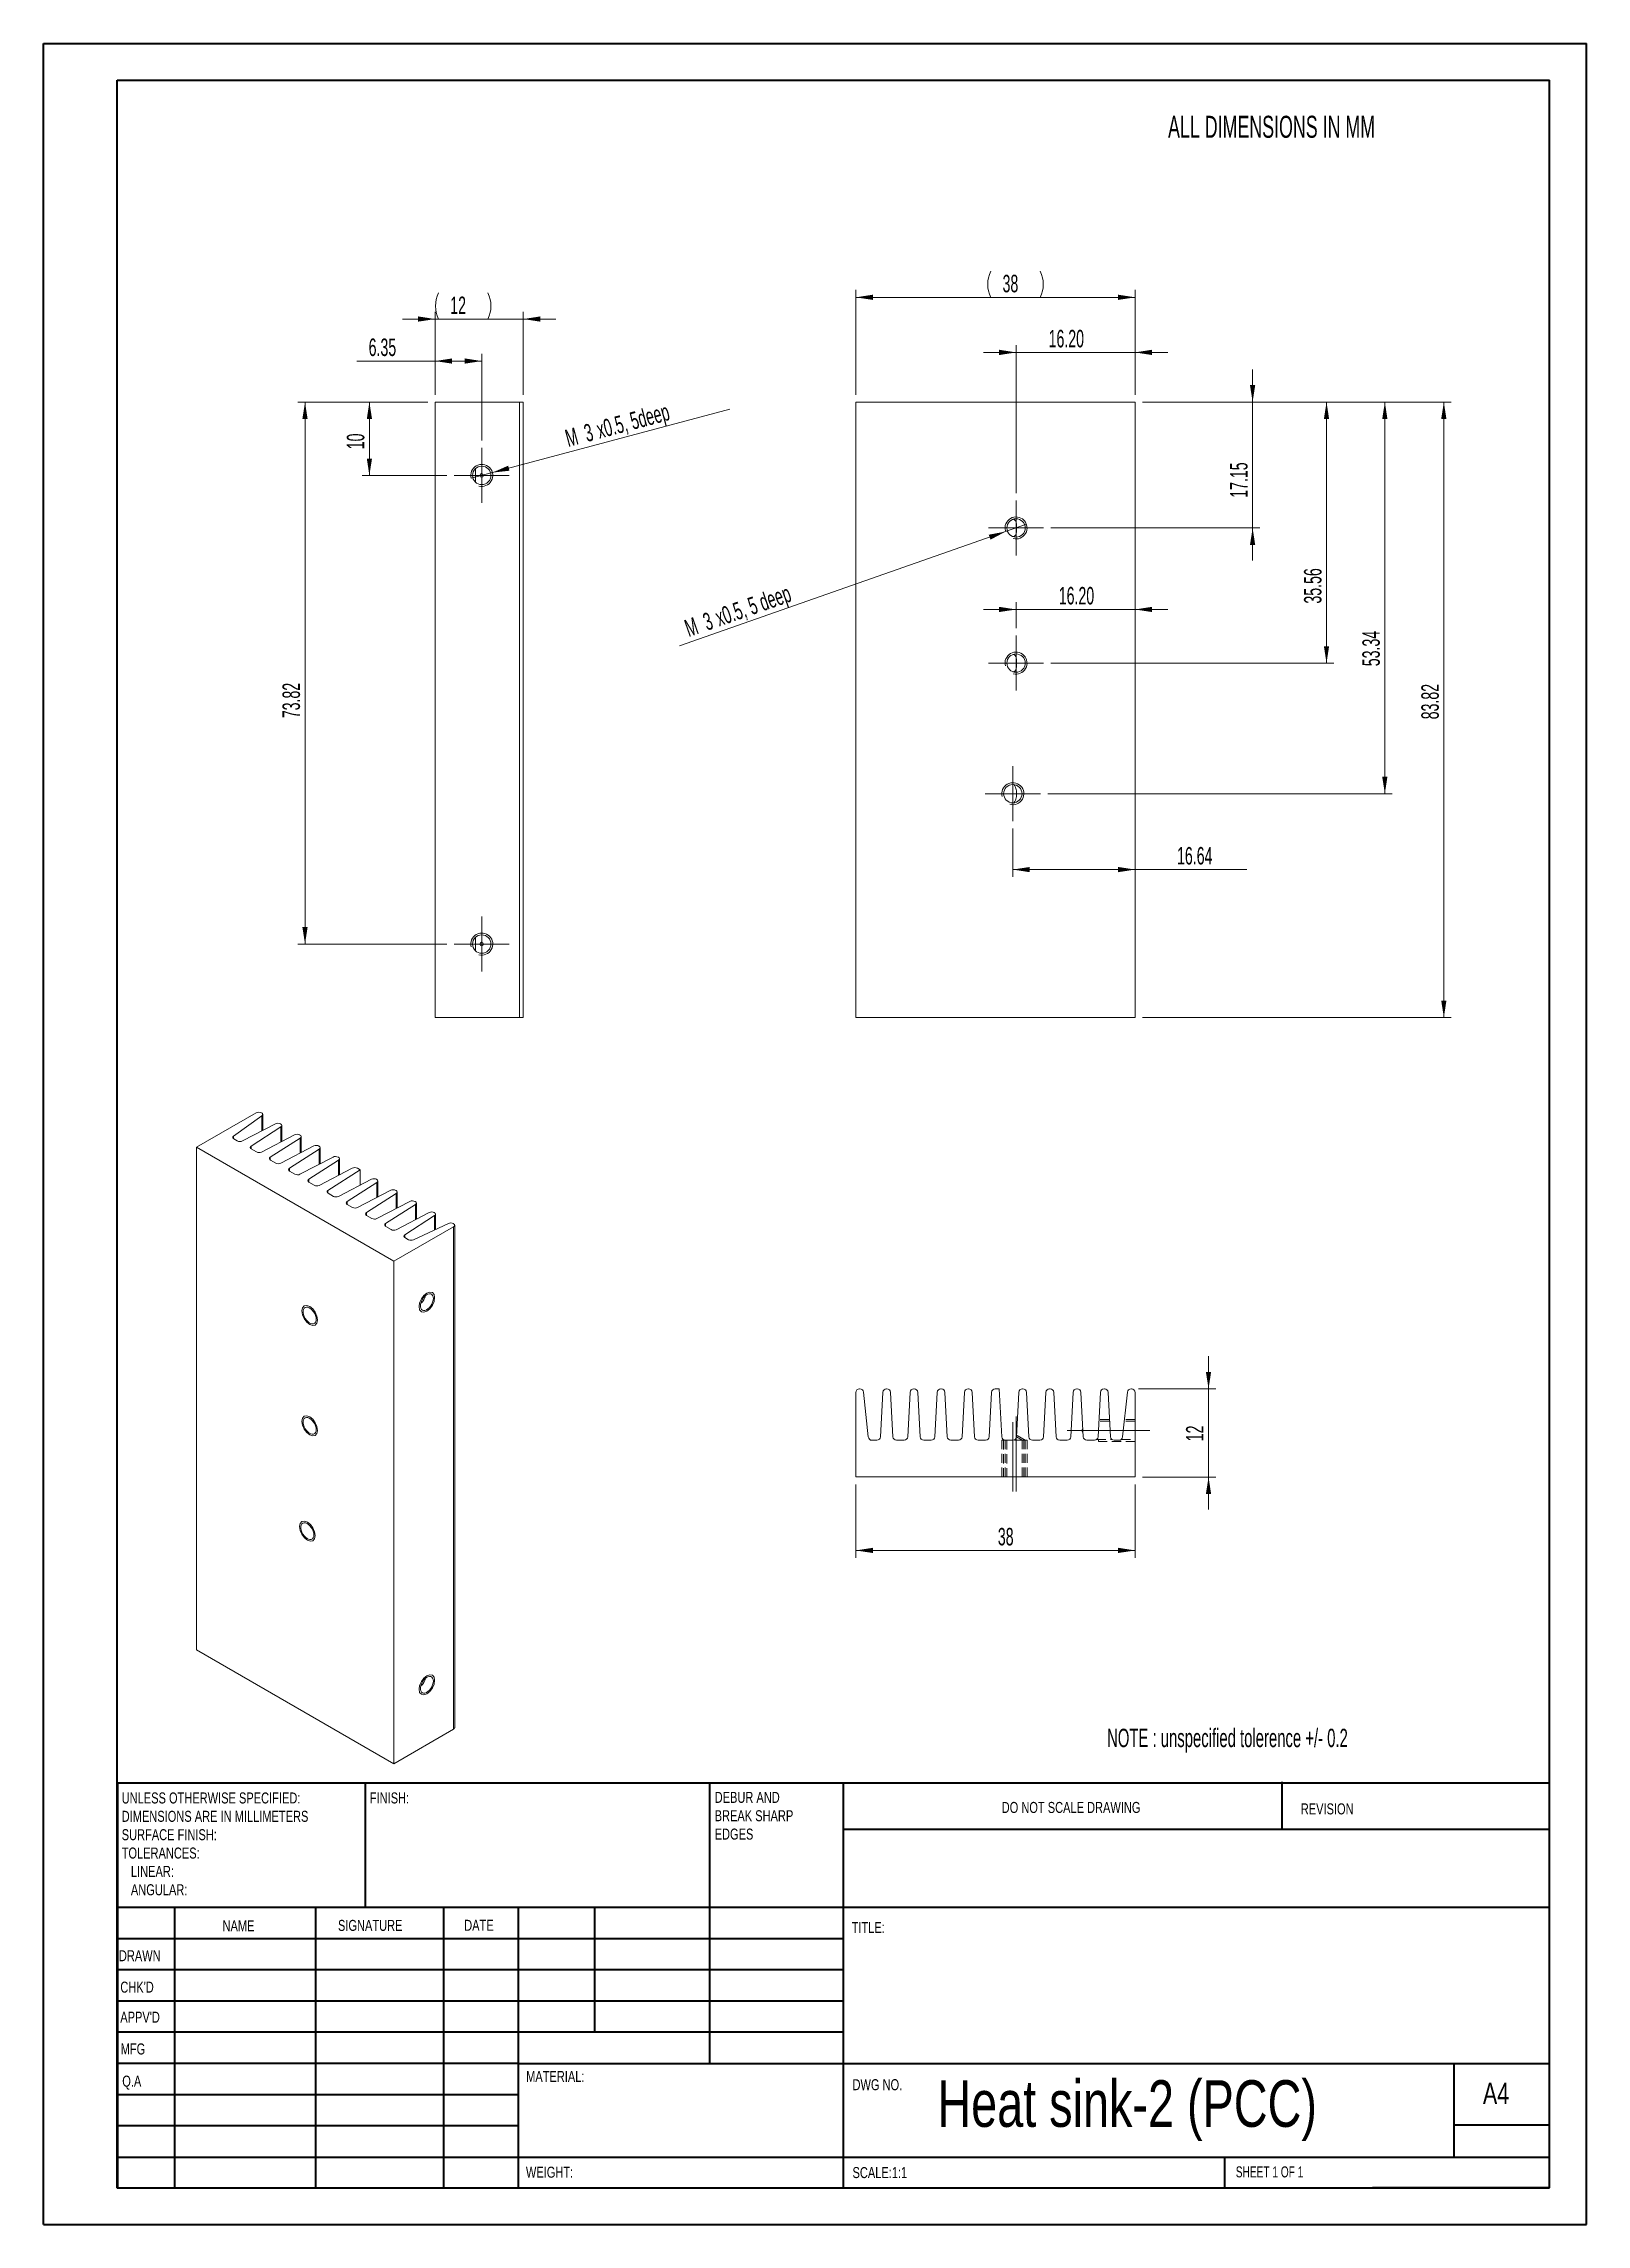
# Model space of a CAD drawing. Header units: millimetres. Extents: x 0 to 210, y 0 to 297.
import ezdxf

# ---------------------------------------------------------------- set-up
doc = ezdxf.new("R2010")
doc.units = ezdxf.units.MM
doc.linetypes.add('CENTERX2', pattern=[20.32, 12.7, -2.54, 2.54, -2.54])
doc.linetypes.add('HIDDEN', pattern=[1.905, 1.27, -0.635])
doc.styles.add('SLDTEXTSTYLE0', font='TXT', dxfattribs={"width": 0.605})
doc.styles.add('SLDTEXTSTYLE1', font='TXT', dxfattribs={"width": 0.75})
doc.styles.add('SLDTEXTSTYLE2', font='TXT', dxfattribs={"width": 0.6875})
doc.dimstyles.new('SLDDIMSTYLE0', dxfattribs={"dimtxt": 2.311487, "dimasz": 2.311487, "dimexe": 0, "dimexo": 0.0625, "dimgap": 0.577872, "dimtad": 2, "dimrnd": 1e-09, "dimzin": 12, "dimdsep": 46, "dimtxsty": 'SLDTEXTSTYLE0', "dimsah": 1, "dimcen": 0.09, "dimadec": 0, "dimazin": 0, "dimtfac": 1, "dimtofl": 0, "dimtmove": 0, "dimatfit": 3, "dimfxl": 1, "dimtolj": 1, "dimtzin": 12, "dimarcsym": 0})
doc.dimstyles.new('SLDDIMSTYLE1', dxfattribs={"dimtxt": 2.311487, "dimasz": 2.311487, "dimexe": 0, "dimexo": 0.0625, "dimgap": 0.577872, "dimtad": 2, "dimrnd": 1e-09, "dimzin": 12, "dimdsep": 46, "dimtxsty": 'SLDTEXTSTYLE0', "dimsah": 1, "dimcen": 0.09, "dimadec": 0, "dimazin": 0, "dimtfac": 1, "dimtofl": 0, "dimtmove": 0, "dimatfit": 3, "dimfxl": 1, "dimtolj": 1, "dimtzin": 12, "dimarcsym": 0})
doc.dimstyles.new('SLDDIMSTYLE2', dxfattribs={"dimtxt": 2.311487, "dimasz": 2.311487, "dimexe": 0, "dimexo": 0.0625, "dimgap": 0.577872, "dimtad": 2, "dimrnd": 1e-09, "dimzin": 12, "dimdsep": 46, "dimtxsty": 'SLDTEXTSTYLE0', "dimsah": 1, "dimcen": 0.09, "dimadec": 0, "dimazin": 0, "dimtfac": 1, "dimtmove": 0, "dimatfit": 3, "dimfxl": 1, "dimtolj": 1, "dimtzin": 12, "dimarcsym": 0})
doc.dimstyles.new('SLDDIMSTYLE3', dxfattribs={"dimtxt": 2.311487, "dimasz": 2.311487, "dimexe": 0, "dimexo": 0.0625, "dimgap": 0.577872, "dimtad": 2, "dimrnd": 1e-09, "dimzin": 4, "dimdsep": 46, "dimtxsty": 'SLDTEXTSTYLE0', "dimsah": 1, "dimcen": 0.09, "dimadec": 0, "dimazin": 0, "dimtfac": 1, "dimtofl": 0, "dimtmove": 0, "dimatfit": 3, "dimfxl": 1, "dimtolj": 1, "dimtzin": 12, "dimarcsym": 0})

# ---------------------------------------------------------------- blocks, each defined once
blk = doc.blocks.new('SW_NOTE_0')
at = {"color": 0, "linetype": 'Continuous', "lineweight": 0, "char_height": 1.5, "attachment_point": 1, "style": 'SLDTEXTSTYLE1'}
for s, insert in [('DEBUR AND ', (0, 1.93)), ('BREAK SHARP ', (0, -0.57)), ('EDGES', (0, -3.07))]:
    blk.add_mtext(s, dxfattribs=dict(at, insert=insert))
blk = doc.blocks.new('SW_NOTE_1')
at = {"color": 0, "linetype": 'Continuous', "lineweight": 0, "char_height": 1.5, "attachment_point": 1, "style": 'SLDTEXTSTYLE1'}
for s, insert in [('UNLESS OTHERWISE SPECIFIED:', (0, 1.93)), ('DIMENSIONS ARE IN MILLIMETERS', (0, -0.57)), ('TOLERANCES:', (0, -5.57)), ('SURFACE FINISH:', (0, -3.07)), ('   LINEAR:', (0, -8.07)), ('   ANGULAR:', (0, -10.57))]:
    blk.add_mtext(s, dxfattribs=dict(at, insert=insert))
blk = doc.blocks.new('*D3')
at = {"color": 7, "linetype": 'Continuous', "lineweight": 0}
for p, q in [((53.37, 259.7), (48.92, 259.7)), ((53.37, 249.4), (53.37, 260.7)), ((53.37, 259.7), (65.37, 259.7)), ((65.37, 249.4), (65.37, 260.7)), ((65.37, 259.7), (69.82, 259.7))]:
    blk.add_line(p, q, dxfattribs=at)
for centre, start, end in [((57.39, 261.48), 153.4349, 206.5651), ((57, 261.48), 333.4349, 26.5651)]:
    blk.add_arc(centre, 3.97, start, end, dxfattribs=at)
for points in [[(53.37, 259.7), (51.06, 260.06), (51.06, 259.35)], [(65.37, 259.7), (67.68, 259.35), (67.68, 260.06)]]:
    blk.add_solid(points, dxfattribs=at)
at = {"color": 7, "linetype": 'Continuous', "lineweight": 0, "insert": (55.43, 262.77), "char_height": 2.381, "attachment_point": 1, "style": 'SLDTEXTSTYLE0'}
blk.add_mtext('12', dxfattribs=at)
blk = doc.blocks.new('*D4')
at = {"color": 7, "linetype": 'Continuous', "lineweight": 0}
for p, q in [((52.37, 248.4), (43.42, 248.4)), ((44.42, 248.4), (44.42, 238.4)), ((54.97, 238.4), (43.42, 238.4))]:
    blk.add_line(p, q, dxfattribs=at)
for points in [[(44.42, 248.4), (44.07, 246.09), (44.78, 246.09)], [(44.42, 238.4), (44.78, 240.71), (44.07, 240.71)]]:
    blk.add_solid(points, dxfattribs=at)
at = {"color": 7, "linetype": 'Continuous', "lineweight": 0, "insert": (41.35, 241.97), "char_height": 2.381, "attachment_point": 1, "rotation": 90, "style": 'SLDTEXTSTYLE0'}
blk.add_mtext('10', dxfattribs=at)
blk = doc.blocks.new('*D5')
at = {"color": 7, "linetype": 'Continuous', "lineweight": 0}
for p, q in [((52.37, 248.4), (34.66, 248.4)), ((35.66, 248.4), (35.66, 174.58)), ((54.97, 174.58), (34.66, 174.58))]:
    blk.add_line(p, q, dxfattribs=at)
for points in [[(35.66, 248.4), (35.3, 246.09), (36.01, 246.09)], [(35.66, 174.58), (36.01, 176.89), (35.3, 176.89)]]:
    blk.add_solid(points, dxfattribs=at)
at = {"color": 7, "linetype": 'Continuous', "lineweight": 0, "insert": (32.59, 205.34), "char_height": 2.381, "attachment_point": 1, "rotation": 90, "style": 'SLDTEXTSTYLE0'}
blk.add_mtext('73.82', dxfattribs=at)
blk = doc.blocks.new('*D6')
at = {"color": 7, "linetype": 'Continuous', "lineweight": 0}
for p, q in [((53.37, 253.98), (42.73, 253.98)), ((53.37, 249.4), (53.37, 254.98)), ((53.37, 253.98), (59.72, 253.98)), ((59.72, 243.15), (59.72, 254.98))]:
    blk.add_line(p, q, dxfattribs=at)
for points in [[(53.37, 253.98), (55.68, 253.63), (55.68, 254.34)], [(59.72, 253.98), (57.41, 254.34), (57.41, 253.63)]]:
    blk.add_solid(points, dxfattribs=at)
at = {"color": 7, "linetype": 'Continuous', "lineweight": 0, "insert": (44.32, 257.05), "char_height": 2.381, "attachment_point": 1, "style": 'SLDTEXTSTYLE0'}
blk.add_mtext('6.35', dxfattribs=at)
blk = doc.blocks.new('*D7')
at = {"color": 7, "linetype": 'Continuous', "lineweight": 0}
for q in [(93.47, 247.45), (58.27, 238.02)]:
    blk.add_line((61.17, 238.79), q, dxfattribs=at)
blk.add_solid([(61.17, 238.79), (63.49, 239.05), (63.31, 239.73)], dxfattribs=at)
at = {"color": 7, "linetype": 'Continuous', "lineweight": 0, "attachment_point": 1, "rotation": 15, "style": 'SLDTEXTSTYLE0'}
for s, insert, char_height in [('x0.5, 5deep', (75.13, 245.7), 2.3813), ('M', (70.87, 244.56), 2.38), ('3', (73.43, 245.25), 2.38)]:
    blk.add_mtext(s, dxfattribs=dict(at, insert=insert, char_height=char_height))
blk = doc.blocks.new('SW_CENTERMARKSYMBOL_0')
at = {"color": 0, "linetype": 'Continuous', "lineweight": 0}
for p, q in [((0, 2.5), (0, 3.75)), ((-2.5, 0), (-3.75, 0)), ((0, 0), (-2.5, 0)), ((0, 0), (0, 2.5)), ((0, 0), (0, -2.5)), ((0, 0), (2.5, 0)), ((2.5, 0), (3.75, 0)), ((0, -2.5), (0, -3.75))]:
    blk.add_line(p, q, dxfattribs=at)
blk = doc.blocks.new('SW_CENTERMARKSYMBOL_1')
at = {"color": 0, "linetype": 'Continuous', "lineweight": 0}
for p, q in [((0, 2.5), (0, 3.75)), ((-2.5, 0), (-3.75, 0)), ((0, 0), (-2.5, 0)), ((0, 0), (0, 2.5)), ((0, 0), (0, -2.5)), ((0, 0), (2.5, 0)), ((2.5, 0), (3.75, 0)), ((0, -2.5), (0, -3.75))]:
    blk.add_line(p, q, dxfattribs=at)
blk = doc.blocks.new('*D10')
at = {"color": 7, "linetype": 'Continuous', "lineweight": 0}
for p, q in [((149.65, 248.4), (191.68, 248.4)), ((190.68, 248.4), (190.68, 164.58)), ((149.65, 164.58), (191.68, 164.58))]:
    blk.add_line(p, q, dxfattribs=at)
for points in [[(190.68, 248.4), (190.32, 246.09), (191.03, 246.09)], [(190.68, 164.58), (191.03, 166.89), (190.32, 166.89)]]:
    blk.add_solid(points, dxfattribs=at)
at = {"color": 7, "linetype": 'Continuous', "lineweight": 0, "insert": (187.61, 205.19), "char_height": 2.381, "attachment_point": 1, "rotation": 90, "style": 'SLDTEXTSTYLE0'}
blk.add_mtext('83.82', dxfattribs=at)
blk = doc.blocks.new('*D11')
at = {"color": 7, "linetype": 'Continuous', "lineweight": 0}
for p, q in [((164.65, 248.4), (164.65, 252.85)), ((149.65, 248.4), (165.65, 248.4)), ((164.65, 248.4), (164.65, 231.25)), ((137.2, 231.25), (165.65, 231.25)), ((164.65, 231.25), (164.65, 226.81))]:
    blk.add_line(p, q, dxfattribs=at)
for points in [[(164.65, 248.4), (165, 250.71), (164.29, 250.71)], [(164.65, 231.25), (164.29, 228.94), (165, 228.94)]]:
    blk.add_solid(points, dxfattribs=at)
at = {"color": 7, "linetype": 'Continuous', "lineweight": 0, "insert": (161.58, 235.36), "char_height": 2.381, "attachment_point": 1, "rotation": 90, "style": 'SLDTEXTSTYLE0'}
blk.add_mtext('17.15', dxfattribs=at)
blk = doc.blocks.new('*D12')
at = {"color": 7, "linetype": 'Continuous', "lineweight": 0}
for p, q in [((149.65, 248.4), (175.71, 248.4)), ((174.71, 212.84), (174.71, 248.4)), ((137.2, 212.84), (175.71, 212.84))]:
    blk.add_line(p, q, dxfattribs=at)
for points in [[(174.71, 248.4), (174.35, 246.09), (175.06, 246.09)], [(174.71, 212.84), (175.06, 215.15), (174.35, 215.15)]]:
    blk.add_solid(points, dxfattribs=at)
at = {"color": 7, "linetype": 'Continuous', "lineweight": 0, "insert": (171.64, 220.95), "char_height": 2.381, "attachment_point": 1, "rotation": 90, "style": 'SLDTEXTSTYLE0'}
blk.add_mtext('35.56', dxfattribs=at)
blk = doc.blocks.new('*D13')
at = {"color": 7, "linetype": 'Continuous', "lineweight": 0}
for p, q in [((149.65, 248.4), (183.65, 248.4)), ((182.65, 195.06), (182.65, 248.4)), ((136.76, 195.06), (183.65, 195.06))]:
    blk.add_line(p, q, dxfattribs=at)
for points in [[(182.65, 248.4), (182.29, 246.09), (183, 246.09)], [(182.65, 195.06), (183, 197.37), (182.29, 197.37)]]:
    blk.add_solid(points, dxfattribs=at)
at = {"color": 7, "linetype": 'Continuous', "lineweight": 0, "insert": (179.58, 212.42), "char_height": 2.381, "attachment_point": 1, "rotation": 90, "style": 'SLDTEXTSTYLE0'}
blk.add_mtext('53.34', dxfattribs=at)
blk = doc.blocks.new('*D14')
at = {"color": 7, "linetype": 'Continuous', "lineweight": 0}
for p, q in [((132.45, 236), (132.45, 256.16)), ((148.65, 249.4), (148.65, 256.16)), ((132.45, 255.16), (128, 255.16)), ((132.45, 255.16), (148.65, 255.16)), ((148.65, 255.16), (153.09, 255.16))]:
    blk.add_line(p, q, dxfattribs=at)
for points in [[(132.45, 255.16), (130.14, 255.52), (130.14, 254.8)], [(148.65, 255.16), (150.96, 254.8), (150.96, 255.52)]]:
    blk.add_solid(points, dxfattribs=at)
at = {"color": 7, "linetype": 'Continuous', "lineweight": 0, "insert": (136.88, 258.23), "char_height": 2.381, "attachment_point": 1, "style": 'SLDTEXTSTYLE0'}
blk.add_mtext('16.20', dxfattribs=at)
blk = doc.blocks.new('*D15')
at = {"color": 7, "linetype": 'Continuous', "lineweight": 0}
for p, q in [((132.01, 190.31), (132.01, 183.73)), ((132.01, 184.73), (148.65, 184.73)), ((148.65, 184.73), (163.88, 184.73))]:
    blk.add_line(p, q, dxfattribs=at)
for points in [[(132.01, 184.73), (134.32, 184.37), (134.32, 185.08)], [(148.65, 184.73), (146.34, 185.08), (146.34, 184.37)]]:
    blk.add_solid(points, dxfattribs=at)
at = {"color": 7, "linetype": 'Continuous', "lineweight": 0, "insert": (154.36, 187.8), "char_height": 2.381, "attachment_point": 1, "style": 'SLDTEXTSTYLE0'}
blk.add_mtext('16.64', dxfattribs=at)
blk = doc.blocks.new('*D16')
at = {"color": 7, "linetype": 'Continuous', "lineweight": 0}
for p, q in [((132.45, 220.15), (128, 220.15)), ((132.45, 217.59), (132.45, 221.15)), ((132.45, 220.15), (148.65, 220.15)), ((148.65, 220.15), (153.09, 220.15))]:
    blk.add_line(p, q, dxfattribs=at)
for points in [[(132.45, 220.15), (130.14, 220.51), (130.14, 219.8)], [(148.65, 220.15), (150.96, 219.8), (150.96, 220.51)]]:
    blk.add_solid(points, dxfattribs=at)
at = {"color": 7, "linetype": 'Continuous', "lineweight": 0, "insert": (138.26, 223.22), "char_height": 2.381, "attachment_point": 1, "style": 'SLDTEXTSTYLE0'}
blk.add_mtext('16.20', dxfattribs=at)
blk = doc.blocks.new('*D17')
at = {"color": 7, "linetype": 'Continuous', "lineweight": 0}
for p, q in [((110.65, 249.4), (110.65, 263.66)), ((110.65, 262.66), (148.65, 262.66)), ((148.65, 249.4), (148.65, 263.66))]:
    blk.add_line(p, q, dxfattribs=at)
for centre, start, end in [((132.57, 264.43), 153.4349, 206.5651), ((132.18, 264.43), 333.4349, 26.5651)]:
    blk.add_arc(centre, 3.97, start, end, dxfattribs=at)
for points in [[(110.65, 262.66), (112.96, 262.31), (112.96, 263.02)], [(148.65, 262.66), (146.34, 263.02), (146.34, 262.31)]]:
    blk.add_solid(points, dxfattribs=at)
at = {"color": 7, "linetype": 'Continuous', "lineweight": 0, "insert": (130.61, 265.73), "char_height": 2.381, "attachment_point": 1, "style": 'SLDTEXTSTYLE0'}
blk.add_mtext('38', dxfattribs=at)
blk = doc.blocks.new('*D18')
at = {"color": 7, "linetype": 'Continuous', "lineweight": 0}
for q in [(133.86, 231.75), (86.62, 215.2)]:
    blk.add_line((131.03, 230.76), q, dxfattribs=at)
blk.add_solid([(131.03, 230.76), (128.73, 230.33), (128.97, 229.66)], dxfattribs=at)
at = {"color": 7, "linetype": 'Continuous', "lineweight": 0, "attachment_point": 1, "rotation": 19.3098, "style": 'SLDTEXTSTYLE0'}
for s, insert, char_height in [('x0.5, 5 deep', (91.26, 220.07), 2.3813), ('M', (87.1, 218.62), 2.38), ('3', (89.6, 219.49), 2.38)]:
    blk.add_mtext(s, dxfattribs=dict(at, insert=insert, char_height=char_height))
blk = doc.blocks.new('SW_CENTERMARKSYMBOL_2')
at = {"color": 0, "linetype": 'Continuous', "lineweight": 0}
for p, q in [((0, 2.5), (0, 3.75)), ((-2.5, 0), (-3.75, 0)), ((0, 0), (-2.5, 0)), ((0, 0), (0, 2.5)), ((0, 0), (0, -2.5)), ((0, 0), (2.5, 0)), ((2.5, 0), (3.75, 0)), ((0, -2.5), (0, -3.75))]:
    blk.add_line(p, q, dxfattribs=at)
blk = doc.blocks.new('SW_CENTERMARKSYMBOL_3')
at = {"color": 0, "linetype": 'Continuous', "lineweight": 0}
for p, q in [((0, 2.5), (0, 3.75)), ((-2.5, 0), (-3.75, 0)), ((0, 0), (-2.5, 0)), ((0, 0), (0, 2.5)), ((0, 0), (0, -2.5)), ((0, 0), (2.5, 0)), ((2.5, 0), (3.75, 0)), ((0, -2.5), (0, -3.75))]:
    blk.add_line(p, q, dxfattribs=at)
blk = doc.blocks.new('SW_CENTERMARKSYMBOL_4')
at = {"color": 0, "linetype": 'Continuous', "lineweight": 0}
for p, q in [((0, 2.5), (0, 3.75)), ((-2.5, 0), (-3.75, 0)), ((0, 0), (-2.5, 0)), ((0, 0), (0, 2.5)), ((0, 0), (0, -2.5)), ((0, 0), (2.5, 0)), ((2.5, 0), (3.75, 0)), ((0, -2.5), (0, -3.75))]:
    blk.add_line(p, q, dxfattribs=at)
blk = doc.blocks.new('*D22')
at = {"color": 7, "linetype": 'Continuous', "lineweight": 0}
for p, q in [((110.65, 101), (110.65, 91)), ((148.65, 101), (148.65, 91)), ((110.65, 92), (148.65, 92))]:
    blk.add_line(p, q, dxfattribs=at)
for points in [[(110.65, 92), (112.96, 91.65), (112.96, 92.36)], [(148.65, 92), (146.34, 92.36), (146.34, 91.65)]]:
    blk.add_solid(points, dxfattribs=at)
at = {"color": 7, "linetype": 'Continuous', "lineweight": 0, "insert": (129.97, 95.07), "char_height": 2.381, "attachment_point": 1, "style": 'SLDTEXTSTYLE0'}
blk.add_mtext('38', dxfattribs=at)
blk = doc.blocks.new('*D23')
at = {"color": 7, "linetype": 'Continuous', "lineweight": 0}
for p, q in [((158.65, 114), (158.65, 118.45)), ((149.1, 114), (159.65, 114)), ((158.65, 102), (158.65, 114)), ((149.65, 102), (159.65, 102)), ((158.65, 102), (158.65, 97.56))]:
    blk.add_line(p, q, dxfattribs=at)
for points in [[(158.65, 114), (159, 116.32), (158.29, 116.32)], [(158.65, 102), (158.29, 99.69), (159, 99.69)]]:
    blk.add_solid(points, dxfattribs=at)
at = {"color": 7, "linetype": 'Continuous', "lineweight": 0, "insert": (155.58, 106.87), "char_height": 2.381, "attachment_point": 1, "rotation": 90, "style": 'SLDTEXTSTYLE0'}
blk.add_mtext('12', dxfattribs=at)

msp = doc.modelspace()

# ---------------------------------------------------------------- linework, layer by layer
at = {"color": 7, "linetype": 'Continuous', "lineweight": 40}
for p, q in [((0.079, 0.215), (0.079, 297.215)), ((0.079, 297.215), (210.079, 297.215)), ((210.079, 0.215), (210.079, 297.215)), ((210.079, 292.215), (210.079, 297.215)), ((10.079, 292.215), (205.079, 292.215)), ((10.079, 5.215), (10.079, 292.215)), ((205.079, 5.215), (205.079, 292.215)), ((10.111, 60.371), (205.079, 60.371)), ((10.111, 60.371), (10.111, 5.121)), ((43.911, 43.371), (43.911, 60.371)), ((90.711, 60.371), (90.711, 22.121)), ((108.911, 60.371), (108.911, 5.121)), ((168.679, 54.09), (168.679, 60.465)), ((205.079, 53.996), (108.911, 53.996)), ((205.079, 43.371), (10.111, 43.371)), ((17.911, 43.371), (17.911, 5.121)), ((37.102, 43.371), (37.102, 5.121)), ((54.51, 43.371), (54.51, 5.121)), ((64.711, 5.121), (64.711, 43.371)), ((75.111, 26.371), (75.111, 43.371)), ((108.911, 39.121), (10.111, 39.121)), ((108.911, 34.871), (10.111, 34.871)), ((108.911, 30.621), (10.111, 30.621)), ((108.911, 26.371), (10.111, 26.371)), ((64.711, 22.121), (10.111, 22.121)), ((64.711, 22.121), (205.079, 22.121)), ((192.079, 9.465), (192.079, 22.215)), ((64.711, 17.871), (10.111, 17.871)), ((64.711, 13.621), (10.111, 13.621)), ((205.079, 13.715), (192.079, 13.715)), ((10.111, 9.371), (205.079, 9.371)), ((160.879, 5.215), (160.879, 9.465)), ((10.079, 5.215), (205.079, 5.215)), ((205.079, 5.215), (180.988, 5.215)), ((0.079, 0.215), (210.079, 0.215))]:
    msp.add_line(p, q, dxfattribs=at)
at = {"color": 7, "linetype": 'Continuous', "lineweight": 15}
for p, q in [((53.37, 248.403), (53.37, 164.583)), ((53.37, 248.403), (64.87, 248.403)), ((64.87, 164.583), (64.87, 248.403)), ((64.87, 248.403), (65.37, 248.403)), ((65.37, 248.403), (65.37, 164.583)), ((110.647, 248.403), (148.647, 248.403)), ((110.647, 248.403), (110.647, 164.583)), ((148.647, 248.403), (148.647, 164.583)), ((53.37, 164.583), (64.87, 164.583)), ((65.37, 164.583), (64.87, 164.583)), ((110.647, 164.583), (148.647, 164.583)), ((29.013, 151.596), (20.881, 146.901)), ((29.755, 151.575), (29.72, 151.596)), ((25.928, 148.436), (29.791, 151.189)), ((31.63, 150.106), (27.126, 147.765)), ((28.317, 147.077), (32.373, 149.677)), ((34.247, 148.596), (29.743, 146.255)), ((29.902, 149.208), (29.902, 151.371)), ((32.355, 150.075), (32.319, 150.096)), ((32.501, 147.688), (32.501, 149.871)), ((34.971, 148.564), (34.935, 148.585)), ((20.881, 146.901), (20.881, 78.459)), ((20.881, 146.901), (47.752, 131.389)), ((26.438, 147.775), (25.963, 148.05)), ((29.055, 146.265), (28.335, 146.68)), ((30.934, 145.567), (34.989, 148.167)), ((36.863, 147.085), (32.359, 144.744)), ((33.55, 144.057), (37.605, 146.657)), ((39.479, 145.575), (34.975, 143.234)), ((35.117, 146.178), (35.117, 148.36)), ((37.587, 147.054), (37.551, 147.075)), ((37.734, 144.668), (37.734, 146.85)), ((40.204, 145.544), (40.167, 145.565)), ((31.671, 144.755), (30.952, 145.17)), ((34.287, 143.244), (33.568, 143.659)), ((36.166, 142.546), (40.222, 145.146)), ((42.096, 144.065), (37.592, 141.723)), ((38.782, 141.036), (43.155, 143.84)), ((40.35, 143.157), (40.35, 145.34)), ((43.155, 143.84), (42.784, 144.054)), ((43.155, 141.745), (43.155, 143.84)), ((36.904, 141.734), (36.184, 142.149)), ((39.52, 140.223), (38.8, 140.639)), ((44.712, 142.554), (40.208, 140.213)), ((41.399, 139.526), (45.454, 142.126)), ((47.328, 141.044), (42.824, 138.703)), ((44.015, 138.015), (48.07, 140.615)), ((45.436, 142.523), (45.4, 142.544)), ((45.583, 140.136), (45.583, 142.319)), ((48.052, 141.013), (48.016, 141.033)), ((48.199, 138.626), (48.199, 140.809)), ((42.136, 138.713), (41.417, 139.128)), ((44.752, 137.203), (44.033, 137.618)), ((49.944, 139.533), (45.441, 137.192)), ((46.631, 136.505), (50.687, 139.105)), ((52.561, 138.023), (48.057, 135.682)), ((49.248, 134.995), (53.303, 137.595)), ((50.669, 139.502), (50.633, 139.523)), ((50.815, 137.116), (50.815, 139.298)), ((53.285, 137.992), (53.249, 138.013)), ((53.431, 135.715), (53.431, 137.788)), ((47.369, 135.692), (46.649, 136.108)), ((47.752, 131.389), (55.883, 136.084)), ((49.741, 134.323), (49.266, 134.597)), ((55.18, 136.533), (50.41, 134.303)), ((55.883, 136.492), (55.848, 136.512)), ((55.883, 67.641), (55.883, 136.084)), ((56.03, 67.845), (56.03, 136.288)), ((47.752, 131.389), (47.752, 62.947)), ((110.647, 113.504), (110.647, 102.004)), ((111.197, 114.004), (111.147, 114.004)), ((112.335, 107.452), (111.694, 113.557)), ((114.322, 113.53), (114.005, 107.478)), ((114.872, 114.004), (114.821, 114.004)), ((115.689, 107.478), (115.372, 113.53)), ((118.022, 113.53), (117.705, 107.478)), ((118.572, 114.004), (118.521, 114.004)), ((119.389, 107.478), (119.072, 113.53)), ((121.722, 113.53), (121.405, 107.478)), ((122.272, 114.004), (122.221, 114.004)), ((123.089, 107.478), (122.772, 113.53)), ((125.422, 113.53), (125.105, 107.478)), ((125.972, 114.004), (125.921, 114.004)), ((126.789, 107.478), (126.472, 113.53)), ((129.122, 113.53), (128.805, 107.478)), ((130.147, 114.004), (129.621, 114.004)), ((130.489, 107.478), (130.147, 114.004)), ((132.822, 113.53), (132.505, 107.478)), ((133.372, 114.004), (133.321, 114.004)), ((134.189, 107.478), (133.872, 113.53)), ((136.522, 113.53), (136.205, 107.478)), ((137.072, 114.004), (137.021, 114.004)), ((137.889, 107.478), (137.572, 113.53)), ((140.222, 113.53), (139.905, 107.478)), ((140.772, 114.004), (140.721, 114.004)), ((141.589, 107.478), (141.272, 113.53)), ((143.922, 113.53), (143.605, 107.478)), ((144.472, 114.004), (144.421, 114.004)), ((145.289, 107.478), (144.972, 113.53)), ((147.6, 113.557), (146.958, 107.452)), ((148.147, 114.004), (148.097, 114.004)), ((148.647, 102.004), (148.647, 113.504)), ((113.505, 107.004), (112.833, 107.004)), ((117.205, 107.004), (116.188, 107.004)), ((120.905, 107.004), (119.888, 107.004)), ((124.605, 107.004), (123.588, 107.004)), ((128.305, 107.004), (127.288, 107.004)), ((132.005, 107.004), (130.988, 107.004)), ((135.705, 107.004), (134.688, 107.004)), ((139.405, 107.004), (138.388, 107.004)), ((143.105, 107.004), (142.088, 107.004)), ((146.461, 107.004), (145.788, 107.004)), ((110.647, 102.004), (148.647, 102.004)), ((20.881, 78.459), (47.752, 62.947)), ((47.752, 62.947), (55.883, 67.641))]:
    msp.add_line(p, q, dxfattribs=at)
at = {"color": 110, "linetype": 'Continuous', "lineweight": 15}
for p, q in [((58.844, 239.295), (58.844, 237.512)), ((58.844, 175.475), (58.844, 173.692)), ((29.791, 149.15), (29.791, 151.189)), ((32.373, 147.621), (32.373, 149.677)), ((25.928, 148.436), (25.928, 148.072)), ((28.317, 147.077), (28.317, 146.691)), ((30.934, 145.567), (30.934, 145.181)), ((34.989, 146.111), (34.989, 148.167)), ((37.605, 144.601), (37.605, 146.657)), ((33.55, 144.057), (33.55, 143.67)), ((40.222, 143.09), (40.222, 145.146)), ((36.166, 142.546), (36.166, 142.16)), ((38.782, 141.036), (38.782, 140.65)), ((45.454, 140.07), (45.454, 142.126)), ((48.07, 138.559), (48.07, 140.615)), ((41.399, 139.526), (41.399, 139.139)), ((44.015, 138.015), (44.015, 137.629)), ((50.687, 137.049), (50.687, 139.105)), ((53.303, 135.655), (53.303, 137.595)), ((46.631, 136.505), (46.631, 136.119)), ((49.248, 134.995), (49.248, 134.608))]:
    msp.add_line(p, q, dxfattribs=at)
at = {"color": 7, "linetype": 'CENTERX2', "lineweight": 0}
for p, q in [((132.447, 110.26), (132.447, 100.004)), ((132.007, 107.004), (132.007, 109.457)), ((132.007, 107.004), (132.007, 100.004)), ((139.396, 108.354), (150.647, 108.354))]:
    msp.add_line(p, q, dxfattribs=at)
at = {"color": 7, "linetype": 'HIDDEN', "lineweight": 0}
for p, q in [((130.507, 102.004), (130.507, 107.004)), ((133.507, 107.004), (130.507, 107.004)), ((130.816, 107.04), (130.757, 107.004)), ((130.988, 107.004), (130.757, 107.004)), ((130.757, 107.004), (130.757, 102.004)), ((130.947, 102.004), (130.947, 107.004)), ((133.947, 107.004), (130.947, 107.004)), ((130.947, 102.004), (130.947, 107.004)), ((133.947, 107.004), (130.947, 107.004)), ((131.197, 107.004), (131.197, 102.004)), ((133.697, 107.004), (132.005, 107.004)), ((133.257, 107.004), (132.51, 107.453)), ((133.697, 107.004), (132.517, 107.713)), ((133.257, 102.004), (133.257, 107.004)), ((133.507, 102.004), (133.507, 107.004)), ((133.697, 102.004), (133.697, 107.004)), ((133.947, 102.004), (133.947, 107.004)), ((133.947, 102.004), (133.947, 107.004)), ((141.531, 108.58), (141.396, 108.354)), ((141.396, 108.354), (141.557, 108.086)), ((143.409, 107.104), (145.485, 107.104)), ((143.647, 106.854), (143.647, 107.104)), ((143.647, 106.854), (143.647, 107.104)), ((145.177, 109.604), (143.716, 109.604)), ((145.164, 109.854), (143.729, 109.854)), ((145.164, 109.854), (143.729, 109.854)), ((146.769, 107.104), (148.647, 107.104)), ((148.647, 109.604), (147.184, 109.604)), ((148.647, 109.854), (147.211, 109.854)), ((148.647, 109.854), (147.211, 109.854)), ((148.647, 106.854), (143.647, 106.854)), ((148.647, 106.854), (143.647, 106.854))]:
    msp.add_line(p, q, dxfattribs=at)
at = {"color": 7, "linetype": 'Continuous', "lineweight": 15, "flags": 128}
for points in [[(29.791, 151.189), (29.841, 151.233), (29.877, 151.282), (29.898, 151.333), (29.901, 151.386), (29.888, 151.438), (29.859, 151.488), (29.814, 151.535), (29.755, 151.575)], [(25.963, 148.05), (25.904, 148.09), (25.859, 148.137), (25.83, 148.187), (25.817, 148.239), (25.821, 148.292), (25.841, 148.343), (25.877, 148.392), (25.928, 148.436)], [(37.18, 123.488), (37.156, 123.738), (37.086, 124.001), (36.973, 124.264), (36.824, 124.513), (36.646, 124.734), (36.45, 124.915), (36.245, 125.047), (36.043, 125.123), (35.854, 125.138), (35.69, 125.091), (35.558, 124.986), (35.466, 124.827), (35.418, 124.624), (35.418, 124.387), (35.466, 124.129), (35.558, 123.864), (35.69, 123.606), (35.854, 123.37), (36.043, 123.167), (36.245, 123.009), (36.45, 122.905), (36.646, 122.859), (36.824, 122.875), (36.973, 122.952), (37.086, 123.085), (37.156, 123.267), (37.18, 123.488)], [(53.126, 126.326), (53.102, 126.548), (53.032, 126.73), (52.919, 126.863), (52.769, 126.94), (52.592, 126.955), (52.395, 126.91), (52.19, 126.805), (51.988, 126.648), (51.8, 126.445), (51.635, 126.208), (51.503, 125.951), (51.411, 125.686), (51.364, 125.428), (51.364, 125.191), (51.411, 124.988), (51.503, 124.829), (51.635, 124.724), (51.8, 124.677), (51.988, 124.692), (52.19, 124.767), (52.395, 124.9), (52.592, 125.081), (52.769, 125.302), (52.919, 125.551), (53.032, 125.814), (53.102, 126.077), (53.126, 126.326)], [(37.18, 108.456), (37.156, 108.705), (37.086, 108.968), (36.973, 109.231), (36.824, 109.48), (36.646, 109.701), (36.45, 109.883), (36.245, 110.015), (36.043, 110.09), (35.854, 110.105), (35.69, 110.059), (35.558, 109.953), (35.466, 109.795), (35.418, 109.591), (35.418, 109.354), (35.466, 109.097), (35.558, 108.832), (35.69, 108.574), (35.854, 108.337), (36.043, 108.135), (36.245, 107.977), (36.45, 107.872), (36.646, 107.827), (36.824, 107.843), (36.973, 107.919), (37.086, 108.052), (37.156, 108.234), (37.18, 108.456)], [(36.869, 94.117), (36.845, 94.367), (36.775, 94.63), (36.662, 94.893), (36.513, 95.142), (36.335, 95.363), (36.139, 95.544), (35.934, 95.676), (35.732, 95.752), (35.543, 95.767), (35.379, 95.72), (35.247, 95.615), (35.155, 95.456), (35.107, 95.253), (35.107, 95.016), (35.155, 94.758), (35.247, 94.493), (35.379, 94.235), (35.543, 93.999), (35.732, 93.796), (35.934, 93.638), (36.139, 93.534), (36.335, 93.488), (36.513, 93.504), (36.662, 93.581), (36.775, 93.714), (36.845, 93.896), (36.869, 94.117)], [(53.126, 74.215), (53.102, 74.436), (53.032, 74.619), (52.919, 74.751), (52.769, 74.828), (52.592, 74.844), (52.395, 74.798), (52.19, 74.694), (51.988, 74.536), (51.8, 74.333), (51.635, 74.097), (51.503, 73.839), (51.411, 73.574), (51.364, 73.316), (51.364, 73.079), (51.411, 72.876), (51.503, 72.717), (51.635, 72.612), (51.8, 72.565), (51.988, 72.58), (52.19, 72.656), (52.395, 72.788), (52.592, 72.969), (52.769, 73.19), (52.919, 73.439), (53.032, 73.702), (53.102, 73.966), (53.126, 74.215)]]:
    msp.add_lwpolyline(points, dxfattribs=at)
at = {"color": 7, "linetype": 'Continuous', "lineweight": 0, "flags": 128}
for points in [[(36.296, 122.774), (35.89, 123.101), (35.546, 123.566), (35.316, 124.096), (35.236, 124.611), (35.316, 125.033), (35.546, 125.298), (35.89, 125.365), (36.296, 125.223), (36.702, 124.896), (37.046, 124.432), (37.276, 123.902), (37.357, 123.386), (37.276, 122.964), (37.046, 122.7), (36.702, 122.633), (36.296, 122.774)], [(53.302, 126.428), (53.222, 125.913), (52.992, 125.383), (52.648, 124.919), (52.242, 124.591), (51.836, 124.45), (51.492, 124.517), (51.262, 124.782), (51.181, 125.204), (51.262, 125.719), (51.492, 126.249), (51.836, 126.713), (52.242, 127.041), (52.648, 127.182), (52.992, 127.115), (53.222, 126.851), (53.302, 126.428)], [(36.296, 107.741), (35.89, 108.069), (35.546, 108.533), (35.316, 109.063), (35.236, 109.578), (35.316, 110.001), (35.546, 110.265), (35.89, 110.332), (36.296, 110.191), (36.702, 109.863), (37.046, 109.399), (37.276, 108.869), (37.357, 108.354), (37.276, 107.932), (37.046, 107.667), (36.702, 107.6), (36.296, 107.741)], [(35.985, 93.403), (35.579, 93.73), (35.235, 94.195), (35.005, 94.725), (34.925, 95.24), (35.005, 95.662), (35.235, 95.927), (35.579, 95.994), (35.985, 95.852), (36.391, 95.525), (36.735, 95.061), (36.965, 94.531), (37.046, 94.015), (36.965, 93.593), (36.735, 93.329), (36.391, 93.262), (35.985, 93.403)], [(53.302, 74.317), (53.222, 73.801), (52.992, 73.271), (52.648, 72.807), (52.242, 72.48), (51.836, 72.339), (51.492, 72.405), (51.262, 72.67), (51.181, 73.092), (51.262, 73.607), (51.492, 74.138), (51.836, 74.602), (52.242, 74.929), (52.648, 75.07), (52.992, 75.003), (53.222, 74.739), (53.302, 74.317)]]:
    msp.add_lwpolyline(points, dxfattribs=at)
at = {"color": 7, "linetype": 'Continuous', "lineweight": 15}
for centre in [(59.72, 238.403), (132.447, 231.253), (132.447, 212.843), (132.007, 195.063), (59.72, 174.583)]:
    msp.add_circle(centre, 1.25, dxfattribs=at)
at = {"color": 7, "linetype": 'Continuous', "lineweight": 0}
for centre in [(59.72, 238.403), (132.447, 231.253), (132.447, 212.843), (132.007, 195.063), (59.72, 174.583)]:
    msp.add_arc(centre, 1.5, 255, 195, dxfattribs=at)
at = {"color": 7, "linetype": 'Continuous', "lineweight": 15}
for centre, radius, start, end in [((29.367, 150.913), 0.769, 62.60968, 117.39033), ((31.964, 149.408), 0.774, 62.7384, 115.52947), ((32.28, 149.872), 0.216, 295.32383, 69.87053), ((34.58, 147.897), 0.774, 62.73839, 115.52948), ((34.897, 148.362), 0.216, 295.32391, 69.87046), ((26.793, 148.463), 0.774, 242.73836, 295.52952), ((28.409, 146.883), 0.216, 115.32376, 249.8705), ((29.409, 146.953), 0.774, 242.73836, 295.52954), ((31.026, 145.372), 0.216, 115.32362, 249.87064), ((37.197, 146.387), 0.774, 62.73831, 115.52955), ((37.513, 146.852), 0.216, 295.32404, 69.87033), ((39.813, 144.876), 0.774, 62.73846, 115.52941), ((40.129, 145.341), 0.216, 295.32371, 69.87066), ((32.025, 145.443), 0.774, 242.73843, 295.52947), ((33.642, 143.862), 0.216, 115.32393, 249.87053), ((34.642, 143.932), 0.774, 242.73843, 295.52947), ((42.429, 143.366), 0.774, 62.73839, 115.52941), ((45.045, 141.856), 0.774, 62.73839, 115.52941), ((36.258, 142.352), 0.216, 115.32393, 249.87053), ((37.258, 142.422), 0.774, 242.7385, 295.52946), ((38.875, 140.841), 0.216, 115.32393, 249.87053), ((39.874, 140.912), 0.774, 242.73837, 295.52947), ((45.362, 142.321), 0.216, 295.32406, 69.87049), ((47.662, 140.345), 0.774, 62.73852, 115.5294), ((47.978, 140.81), 0.216, 295.32346, 69.87072), ((50.278, 138.835), 0.774, 62.73839, 115.52941), ((41.491, 139.331), 0.216, 115.32388, 249.8702), ((42.491, 139.401), 0.774, 242.73837, 295.52947), ((44.107, 137.82), 0.216, 115.32393, 249.87053), ((45.107, 137.891), 0.774, 242.73821, 295.52975), ((50.595, 139.3), 0.216, 295.32406, 69.87049), ((52.894, 137.325), 0.774, 62.73826, 115.52955), ((53.211, 137.79), 0.216, 295.32377, 69.87078), ((46.724, 136.31), 0.216, 115.32337, 249.87108), ((47.723, 136.38), 0.774, 242.7385, 295.52933), ((49.34, 134.8), 0.216, 115.32363, 249.87082), ((50.097, 135.015), 0.778, 242.8331, 293.70117), ((55.493, 135.82), 0.778, 62.83311, 113.70119), ((55.806, 136.288), 0.218, 290.78264, 69.21681), ((111.147, 113.504), 0.5, 90, 180), ((111.197, 113.504), 0.5, 6, 90), ((114.821, 113.504), 0.5, 90, 177), ((114.872, 113.504), 0.5, 3, 90), ((118.521, 113.504), 0.5, 90, 177), ((118.572, 113.504), 0.5, 3, 90), ((122.221, 113.504), 0.5, 90, 177), ((122.272, 113.504), 0.5, 3, 90), ((125.921, 113.504), 0.5, 90, 177), ((125.972, 113.504), 0.5, 3, 90), ((129.621, 113.504), 0.5, 90, 177), ((133.321, 113.504), 0.5, 90, 177), ((133.372, 113.504), 0.5, 3, 90), ((137.021, 113.504), 0.5, 90, 177), ((137.072, 113.504), 0.5, 3, 90), ((140.721, 113.504), 0.5, 90, 177), ((140.772, 113.504), 0.5, 3, 90), ((144.421, 113.504), 0.5, 90, 177), ((144.472, 113.504), 0.5, 3, 90), ((148.097, 113.504), 0.5, 90, 174), ((148.147, 113.504), 0.5, 0, 90), ((112.833, 107.504), 0.5, 186, 270), ((113.505, 107.504), 0.5, 270, 357), ((116.188, 107.504), 0.5, 183, 270), ((117.205, 107.504), 0.5, 270, 357), ((119.888, 107.504), 0.5, 183, 270), ((120.905, 107.504), 0.5, 270, 357), ((123.588, 107.504), 0.5, 183, 270), ((124.605, 107.504), 0.5, 270, 357), ((127.288, 107.504), 0.5, 183, 270), ((128.305, 107.504), 0.5, 270, 357), ((130.988, 107.504), 0.5, 183, 270), ((132.005, 107.504), 0.5, 270, 357), ((134.688, 107.504), 0.5, 183, 270), ((135.705, 107.504), 0.5, 270, 357), ((138.388, 107.504), 0.5, 183, 270), ((139.405, 107.504), 0.5, 270, 357), ((142.088, 107.504), 0.5, 183, 270), ((143.105, 107.504), 0.5, 270, 357), ((145.788, 107.504), 0.5, 183, 270), ((146.461, 107.504), 0.5, 270, 354), ((55.779, 67.87), 0.251, 294.37381, 354.30542)]:
    msp.add_arc(centre, radius, start, end, dxfattribs=at)
for centre in [(59.699, 238.403), (59.699, 174.583)]:
    msp.add_ellipse(centre, major_axis=(0.247, 0), ratio=0.996189, dxfattribs=at)
for centre in [(51.115, 126.467), (51.115, 74.355)]:
    msp.add_ellipse(centre, major_axis=(0.734, 1.017), ratio=0.6341455, start_param=4.2824482, end_param=5.3711613, dxfattribs=at)
for points, knots in [([(132.505, 231.711), (132.5, 231.87), (132.471, 232.031), (132.368, 232.249), (132.322, 232.321), (132.224, 232.401), (132.185, 232.423), (132.097, 232.443), (132.049, 232.439), (132.005, 232.423)], [0, 0, 0, 0, 0.5, 0.5, 0.75, 0.75, 0.875, 0.875, 1, 1, 1, 1]), ([(132.505, 231.711), (132.507, 231.637), (132.509, 231.562), (132.513, 231.45), (132.514, 231.412), (132.516, 231.335), (132.517, 231.296), (132.517, 231.209), (132.516, 231.169), (132.514, 231.093), (132.513, 231.055), (132.509, 230.944), (132.507, 230.87), (132.505, 230.796)], [0, 0, 0, 0, 0.25, 0.25, 0.375, 0.375, 0.5, 0.5, 0.625, 0.625, 0.75, 0.75, 1, 1, 1, 1]), ([(132.005, 230.084), (132.049, 230.067), (132.098, 230.064), (132.185, 230.084), (132.224, 230.106), (132.324, 230.186), (132.368, 230.257), (132.471, 230.476), (132.5, 230.637), (132.505, 230.796)], [0, 0, 0, 0, 0.125, 0.125, 0.25, 0.25, 0.5, 0.5, 1, 1, 1, 1]), ([(132.505, 213.301), (132.5, 213.46), (132.471, 213.621), (132.368, 213.839), (132.322, 213.911), (132.224, 213.991), (132.185, 214.013), (132.097, 214.033), (132.049, 214.029), (132.005, 214.013)], [0, 0, 0, 0, 0.5, 0.5, 0.75, 0.75, 0.875, 0.875, 1, 1, 1, 1]), ([(132.005, 211.674), (132.049, 211.657), (132.098, 211.654), (132.185, 211.674), (132.224, 211.696), (132.324, 211.776), (132.368, 211.847), (132.471, 212.066), (132.5, 212.227), (132.505, 212.386)], [0, 0, 0, 0, 0.125, 0.125, 0.25, 0.25, 0.5, 0.5, 1, 1, 1, 1]), ([(132.505, 213.301), (132.507, 213.227), (132.509, 213.152), (132.513, 213.04), (132.514, 213.002), (132.516, 212.925), (132.517, 212.886), (132.517, 212.799), (132.516, 212.759), (132.514, 212.683), (132.513, 212.645), (132.509, 212.534), (132.507, 212.46), (132.505, 212.386)], [0, 0, 0, 0, 0.25, 0.25, 0.375, 0.375, 0.5, 0.5, 0.625, 0.625, 0.75, 0.75, 1, 1, 1, 1]), ([(132.005, 193.813), (132.07, 193.813), (132.131, 193.841), (132.229, 193.917), (132.268, 193.963), (132.366, 194.114), (132.406, 194.224), (132.465, 194.453), (132.482, 194.569), (132.501, 194.81), (132.503, 194.937), (132.503, 195.19), (132.501, 195.317), (132.482, 195.558), (132.465, 195.675), (132.406, 195.903), (132.364, 196.015), (132.267, 196.164), (132.229, 196.211), (132.131, 196.286), (132.07, 196.313), (132.005, 196.313)], [0, 0, 0, 0, 0.0625, 0.0625, 0.125, 0.125, 0.25, 0.25, 0.375, 0.375, 0.5, 0.5, 0.625, 0.625, 0.75, 0.75, 0.875, 0.875, 0.9375, 0.9375, 1, 1, 1, 1])]:
    msp.add_open_spline(points, degree=3, knots=knots, dxfattribs=at)

# ---------------------------------------------------------------- block references
at = {"color": 7, "linetype": 'Continuous', "lineweight": 0}
for name, p in [('SW_CENTERMARKSYMBOL_1', (59.72, 238.403)), ('SW_CENTERMARKSYMBOL_3', (132.447, 231.253)), ('SW_CENTERMARKSYMBOL_2', (132.447, 212.843)), ('SW_CENTERMARKSYMBOL_4', (132.007, 195.063)), ('SW_CENTERMARKSYMBOL_0', (59.72, 174.583)), ('SW_NOTE_1', (10.704, 57.108)), ('SW_NOTE_0', (91.42, 57.19))]:
    msp.add_blockref(name, p, dxfattribs=at)

# ---------------------------------------------------------------- texts
at = {"color": 7, "linetype": 'Continuous', "lineweight": 0, "attachment_point": 1}
for s, insert, char_height, style in [('ALL DIMENSIONS IN MM', (153.138, 287.388), 3, 'SLDTEXTSTYLE0'), ('NOTE : unspecified tolerence +/- 0.2', (144.839, 67.715), 2.5, 'SLDTEXTSTYLE0'), ('FINISH:', (44.482, 59.04), 1.5, 'SLDTEXTSTYLE1'), ('DO NOT SCALE DRAWING', (130.493, 57.748), 1.5, 'SLDTEXTSTYLE1'), ('REVISION', (171.206, 57.55), 1.5, 'SLDTEXTSTYLE1'), ('NAME', (24.433, 41.622), 1.5, 'SLDTEXTSTYLE1'), ('SIGNATURE', (40.144, 41.683), 1.5, 'SLDTEXTSTYLE1'), ('DATE', (57.326, 41.697), 1.5, 'SLDTEXTSTYLE1'), ('TITLE:', (110.067, 41.399), 1.5, 'SLDTEXTSTYLE1'), ('DRAWN', (10.323, 37.551), 1.5, 'SLDTEXTSTYLE1'), ("CHK'D", (10.521, 33.275), 1.5, 'SLDTEXTSTYLE1'), ("APPV'D", (10.513, 29.185), 1.5, 'SLDTEXTSTYLE1'), ('MFG', (10.566, 24.855), 1.5, 'SLDTEXTSTYLE1'), ('MATERIAL:', (65.757, 21.107), 1.5, 'SLDTEXTSTYLE1'), ('Q.A', (10.78, 20.471), 1.5, 'SLDTEXTSTYLE1'), ('DWG NO.', (110.185, 19.99), 1.5, 'SLDTEXTSTYLE1'), ('Heat sink-2 (PCC) ', (121.737, 19.847), 6.35, 'SLDTEXTSTYLE1'), ('A4', (196, 19.515), 2.9104, 'SLDTEXTSTYLE1'), ('WEIGHT: ', (65.729, 8.07), 1.4986, 'SLDTEXTSTYLE1'), ('SCALE:1:1', (110.185, 8.021), 1.5, 'SLDTEXTSTYLE1'), ('SHEET 1 OF 1', (162.357, 8.115), 1.5, 'SLDTEXTSTYLE2')]:
    msp.add_mtext(s, dxfattribs=dict(at, insert=insert, char_height=char_height, style=style))

# ---------------------------------------------------------------- dimensions: what is measured, and where the dimension line sits
at = {"color": 7, "linetype": 'Continuous', "lineweight": 0}
for base, p1, p2, dimstyle, picture, middle in [((148.647, 262.661), (110.647, 248.403), (148.647, 248.403), 'SLDDIMSTYLE1', '*D17', (132.377, 262.661)), ((65.37, 259.704), (53.37, 248.403), (65.37, 248.403), 'SLDDIMSTYLE0', '*D3', (57.195, 259.704))]:
    dim = msp.add_linear_dim(base=base, p1=p1, p2=p2, text='(<>)', dimstyle=dimstyle, dxfattribs=at)
    dim.commit()
    dim.dimension.update_dxf_attribs({"geometry": picture, "text_midpoint": middle, "dimtype": 160})
for base, p1, p2, dimstyle, picture, middle in [((59.72, 253.981), (53.37, 248.403), (59.72, 242.153), 'SLDDIMSTYLE1', '*D6', (47.401, 253.981)), ((148.647, 255.161), (132.447, 235.003), (148.647, 248.403), 'SLDDIMSTYLE3', '*D14', (140.847, 255.161)), ((148.647, 220.152), (132.447, 216.593), (148.647, 248.403), 'SLDDIMSTYLE3', '*D16', (142.228, 220.152)), ((148.647, 184.728), (132.007, 191.313), (148.647, 164.583), 'SLDDIMSTYLE1', '*D15', (158.326, 184.728)), ((148.647, 92.004), (110.647, 102.004), (148.647, 102.004), 'SLDDIMSTYLE1', '*D22', (131.731, 92.004))]:
    dim = msp.add_linear_dim(base=base, p1=p1, p2=p2, dimstyle=dimstyle, dxfattribs=at)
    dim.commit()
    dim.dimension.update_dxf_attribs({"geometry": picture, "text_midpoint": middle, "dimtype": 160})
for base, p1, p2, dimstyle, picture, middle in [((164.647, 231.253), (148.647, 248.403), (136.197, 231.253), 'SLDDIMSTYLE0', '*D11', (164.647, 239.329)), ((35.657, 174.583), (53.37, 248.403), (55.97, 174.583), 'SLDDIMSTYLE1', '*D5', (35.657, 209.304)), ((44.422, 238.403), (53.37, 248.403), (55.97, 238.403), 'SLDDIMSTYLE1', '*D4', (44.422, 243.732)), ((182.647, 248.403), (135.757, 195.063), (148.647, 248.403), 'SLDDIMSTYLE1', '*D13', (182.647, 216.387)), ((174.707, 248.403), (136.197, 212.843), (148.647, 248.403), 'SLDDIMSTYLE1', '*D12', (174.707, 224.914)), ((190.677, 164.583), (148.647, 248.403), (148.647, 164.583), 'SLDDIMSTYLE1', '*D10', (190.677, 209.156)), ((158.647, 114.004), (148.647, 102.004), (148.097, 114.004), 'SLDDIMSTYLE0', '*D23', (158.647, 108.629))]:
    dim = msp.add_linear_dim(base=base, p1=p1, p2=p2, angle=90, dimstyle=dimstyle, dxfattribs=at)
    dim.commit()
    dim.dimension.update_dxf_attribs({"geometry": picture, "text_midpoint": middle, "dimtype": 160})
for p1, p2, text, picture, middle in [((58.271, 238.015), (61.169, 238.792), 'M<>x0.5, 5deep', '*D7', (81.866, 244.337)), ((133.862, 231.749), (131.031, 230.757), 'M<>x0.5, 5 deep', '*D18', (98.396, 219.322))]:
    dim = msp.add_diameter_dim_2p(p1=p1, p2=p2, text=text, dimstyle='SLDDIMSTYLE2', override={"dimpost": '<>'}, dxfattribs=at)
    dim.commit()
    dim.dimension.update_dxf_attribs({"geometry": picture, "text_midpoint": middle, "dimtype": 163})

doc.saveas('drawing.dxf')
